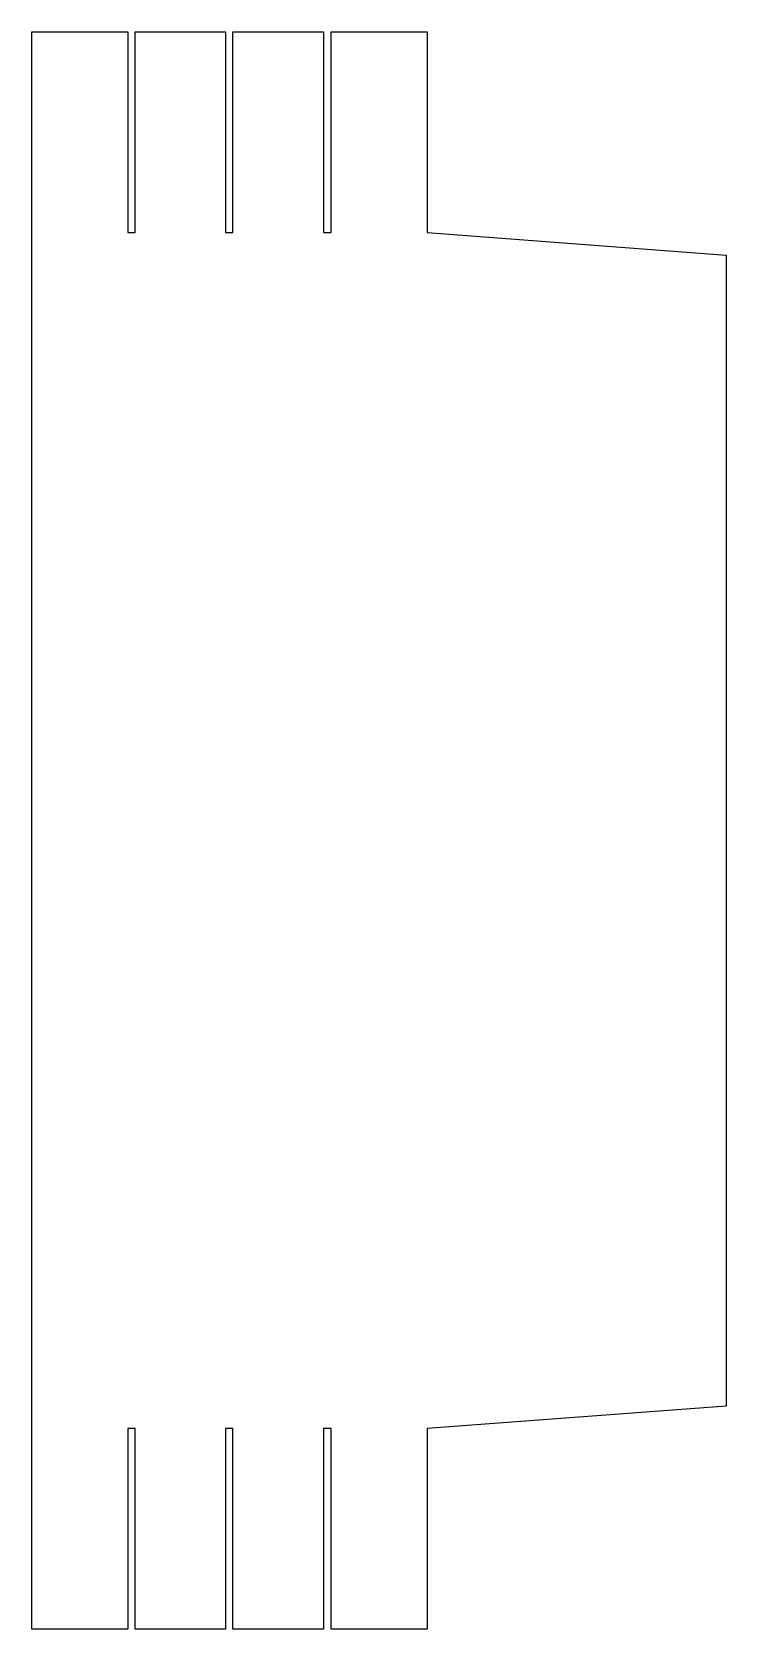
# Model space of a CAD drawing. Extents: x 0 to 44, y 0 to 102.
import ezdxf

# ---------------------------------------------------------------- set-up
doc = ezdxf.new("R2010")
doc.units = 0
doc.layers.add('Layer_1', color=7, linetype='CONTINUOUS')

msp = doc.modelspace()

# ---------------------------------------------------------------- linework, layer by layer
at = {"layer": 'Layer_1', "color": 7}
for p, q in [((0, 102.311129), (6.136163, 102.311146)), ((0, -0.000003), (0, 102.311129)), ((6.136163, 102.311146), (6.136107, 89.471294)), ((6.615168, 102.311141), (12.395124, 102.311152)), ((6.615168, 89.471252), (6.615168, 102.311141)), ((12.395124, 102.311152), (12.395124, 89.471257)), ((12.874157, 89.471254), (12.874157, 102.311192)), ((12.874157, 102.311192), (18.679716, 102.311186)), ((18.679716, 102.311186), (18.679688, 89.471291)), ((19.15872, 89.471263), (19.15872, 102.311197)), ((19.15872, 102.311197), (25.305899, 102.311138)), ((25.305899, 102.311138), (25.305955, 89.471263)), ((6.136107, 89.471294), (6.615168, 89.471252)), ((12.395124, 89.471257), (12.874157, 89.471254)), ((18.679688, 89.471291), (19.15872, 89.471263)), ((25.305955, 89.471263), (44.45, 88.021947)), ((44.45, 88.021947), (44.45, 14.280526)), ((44.45, 14.280526), (25.305955, 12.839914)), ((6.136163, 12.839869), (6.136107, 0.000014)), ((6.615083, 12.839906), (6.136163, 12.839869)), ((6.615139, -0.000003), (6.615083, 12.839906)), ((12.874157, 12.839881), (12.395124, 12.839903)), ((12.395124, 12.839903), (12.395152, 0.000059)), ((12.874157, 0.000065), (12.874157, 12.839881)), ((19.15872, 12.839886), (18.679716, 12.839934)), ((18.679716, 12.839934), (18.679716, 0.000048)), ((19.15872, 0.000079), (19.15872, 12.839886)), ((25.305955, 12.839914), (25.305955, 0.000014)), ((6.136107, 0.000014), (0, -0.000003)), ((12.395152, 0.000059), (6.615139, -0.000003)), ((18.679716, 0.000048), (12.874157, 0.000065)), ((25.305955, 0.000014), (19.15872, 0.000079))]:
    msp.add_line(p, q, dxfattribs=at)

doc.saveas('drawing.dxf')
